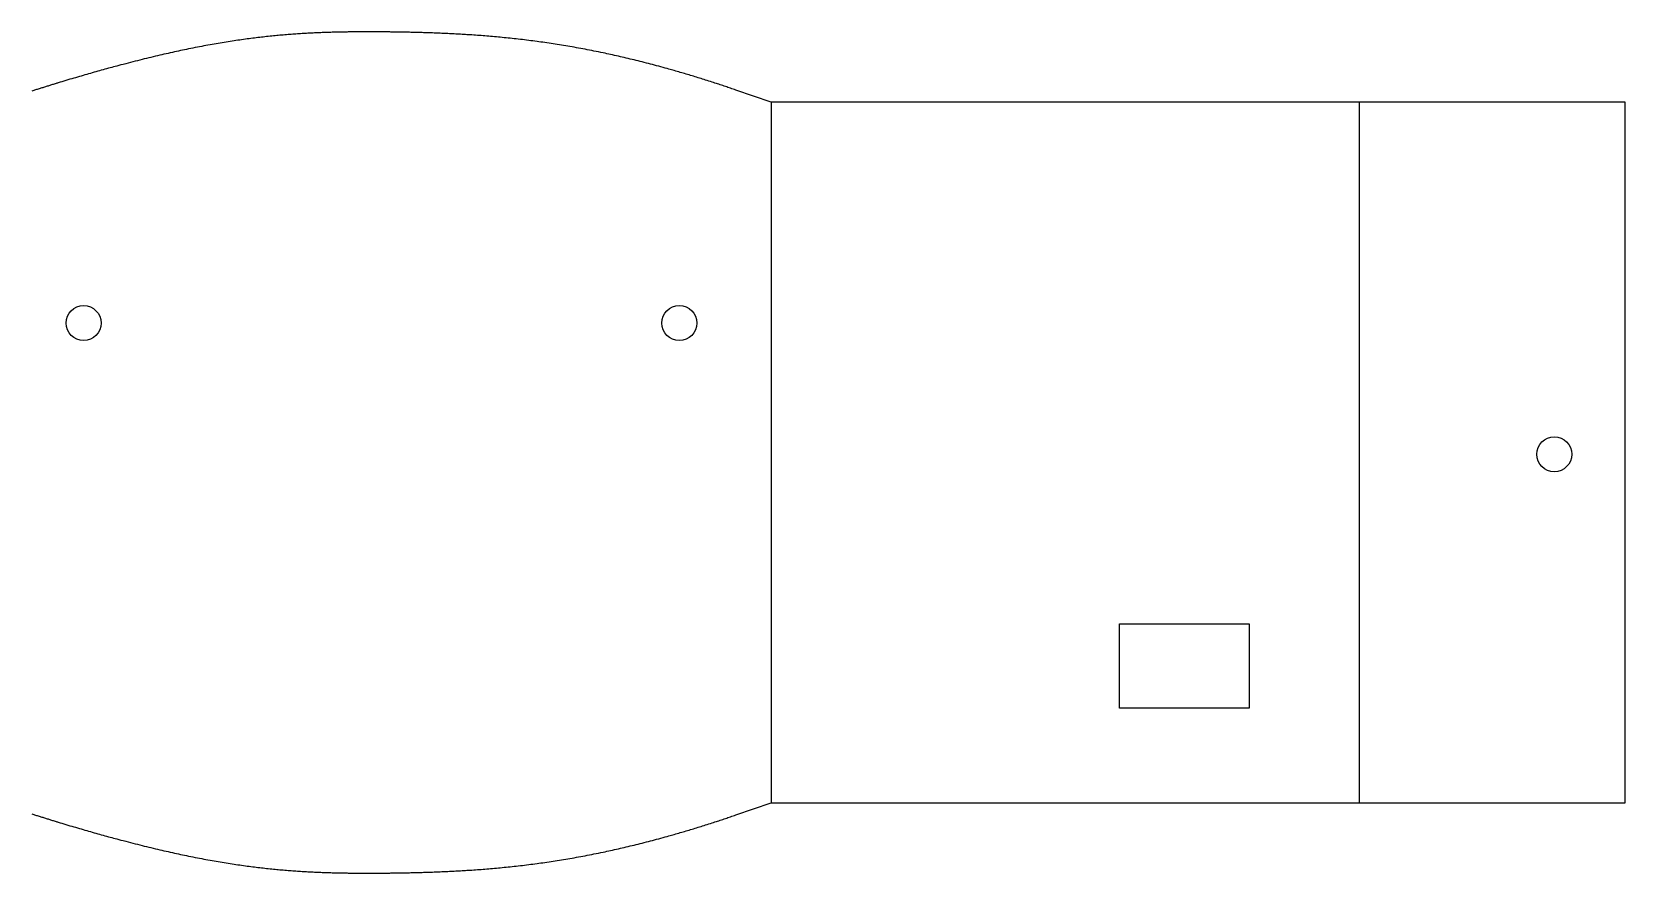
# Model space of a CAD drawing. Header units: millimetres. Extents: x -232 to 122, y -10 to 110.
# Drawn here: x -105.5 to 121.8, y -10 to 110 of the extents above; entities that cross this region are included whole.
import ezdxf

# ---------------------------------------------------------------- set-up
doc = ezdxf.new("R2010")
doc.units = ezdxf.units.MM
doc.layers.get('0').update_dxf_attribs({"linetype": 'CONTINUOUS'})

msp = doc.modelspace()

# ---------------------------------------------------------------- linework, layer by layer
for p, q in [((0, 100), (-5.03, 101.7)), ((121.84, 100), (0, 100)), ((0, 100), (0, 0)), ((83.89, 100), (83.89, 0)), ((121.84, 0), (121.84, 100)), ((-5.03, -1.7), (0, 0)), ((0, 0), (121.84, 0))]:
    msp.add_line(p, q)
msp.add_lwpolyline([(49.68, 25.54), (68.18, 25.54), (68.18, 13.54), (49.68, 13.54)], close=True)
for centre in [(-98.11, 68.46), (-13.11, 68.46), (111.73, 49.75)]:
    msp.add_circle(centre, 2.5)
for points, knots in [([(-5.03, 101.7), (-7.11, 102.42), (-12.09, 104.05), (-19.52, 106.17), (-28.64, 108.14), (-38.56, 109.4), (-47.53, 109.9), (-55.36, 110.04), (-62.78, 110.04), (-70.78, 109.64), (-79.98, 108.4), (-89.19, 106.36), (-97.28, 104.11), (-102.98, 102.36), (-105.49, 101.56)], [0.0308858, 0.0308858, 0.0308858, 0.0308858, 0.0308858, 0.0308858, 0.1, 0.2, 0.3, 0.4, 0.5, 0.6, 0.7, 0.8, 0.9, 0.9730963, 0.9730963, 0.9730963, 0.9730963, 0.9730963, 0.9730963]), ([(-105.49, -1.56), (-102.98, -2.36), (-97.28, -4.11), (-89.19, -6.36), (-79.98, -8.4), (-70.78, -9.64), (-62.78, -10.04), (-55.36, -10.04), (-47.53, -9.9), (-38.56, -9.4), (-28.64, -8.14), (-19.52, -6.17), (-12.09, -4.05), (-7.11, -2.42), (-5.03, -1.7)], [-0.9730963, -0.9730963, -0.9730963, -0.9730963, -0.9730963, -0.9730963, -0.9, -0.8, -0.7, -0.6, -0.5, -0.4, -0.3, -0.2, -0.1, -0.0308858, -0.0308858, -0.0308858, -0.0308858, -0.0308858, -0.0308858])]:
    msp.add_open_spline(points, degree=5, knots=knots)

doc.saveas('drawing.dxf')
